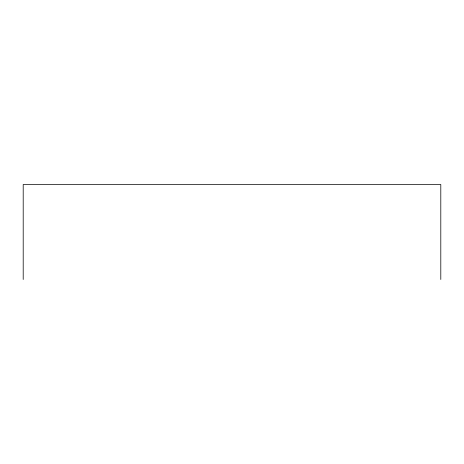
<?xml version="1.0" encoding="UTF-8"?>
<svg xmlns="http://www.w3.org/2000/svg" width="464" height="464" viewBox="0 0 464 464"><rect width="100%" height="100%" fill="white"/><g stroke="black" fill="none" stroke-linecap="round" stroke-linejoin="round"><path stroke-width="0.7" d="M440.8 279.49L440.8 184.51L23.2 184.51L23.2 279.49"/></g></svg>
